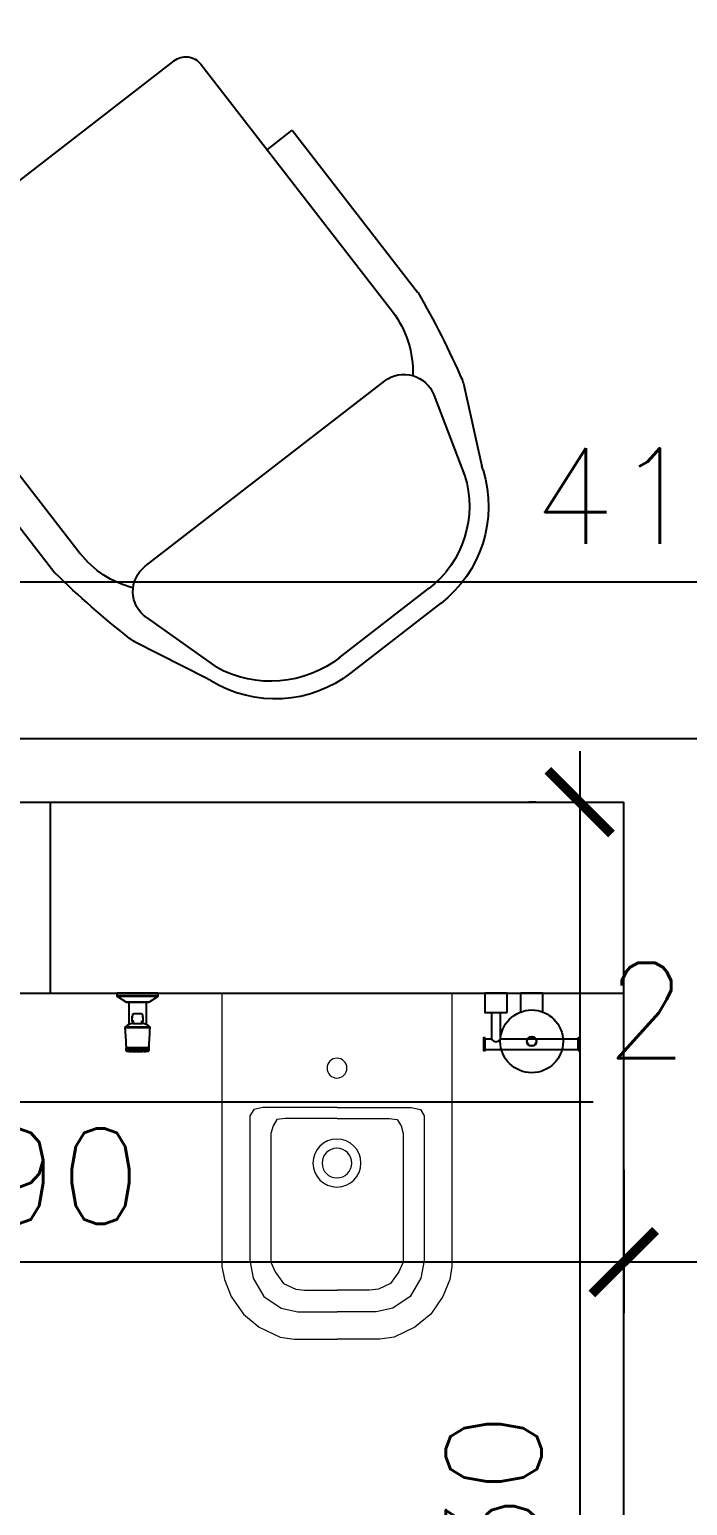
# Model space of a CAD drawing. Header units: centimetres. Extents: x -2093 to 2270, y -504 to 3084.
# Drawn here: x -733.3 to -630, y 2077.6 to 2309.3 of the extents above; entities that cross this region are included whole.
import ezdxf

# ---------------------------------------------------------------- set-up
doc = ezdxf.new("R2010")
doc.units = ezdxf.units.CM
doc.header["$LTSCALE"] = 100
doc.header["$MEASUREMENT"] = 0
doc.linetypes.add('GRID$0$GRID$0$XREF GRID$0$GRIDS$0$CENTER', pattern=[2, 1.25, -0.25, 0.25, -0.25])
for name, color, linetype in [('BATH FIXTURES', 85, 'Continuous'), ('COUNTERS', 85, 'Continuous'), ('DIM IN', 1, 'Continuous'), ('FURNITURE', 111, 'Continuous'), ('GRID$0$XREF GRID', 11, 'GRID$0$GRID$0$XREF GRID$0$GRIDS$0$CENTER'), ('TILE', 252, 'Continuous'), ('WALL-01', 7, 'Continuous')]:
    doc.layers.add(name, color=color, linetype=linetype)
doc.styles.add('22', font='romans.shx')
doc.dimstyles.new('100', dxfattribs={"dimtxt": 15, "dimasz": 10, "dimexe": 8, "dimexo": 12, "dimgap": 6, "dimtad": 1, "dimdec": 0, "dimzin": 0, "dimdsep": 46, "dimtxsty": '22', "dimblk": 'ARCHTICK', "dimcen": 30, "dimdle": 8, "dimclrd": 1, "dimclre": 1, "dimclrt": 2, "dimadec": 0, "dimazin": 0, "dimtfac": 1, "dimtdec": 0, "dimtmove": 2, "dimatfit": 3, "dimldrblk": 'OBLIQUE', "dimfxl": 100, "dimtolj": 1, "dimtzin": 0, "dimarcsym": 0})

# ---------------------------------------------------------------- blocks, each defined once
blk = doc.blocks.new('GRID')
at = {"layer": 'GRID$0$XREF GRID'}
blk.add_line((-1969.8, 2140.98), (-230.24, 2140.98), dxfattribs=at)
blk = doc.blocks.new('Fur_ArmChair_93x72_01')
for p, q in [((-8.87, 0), (9.06, 0.01)), ((-8.87, -3), (9.06, -2.99)), ((-32.72, -24.67), (-27.25, -13.09)), ((-28.95, -26.54), (-25.04, -13.64)), ((28.14, -26.54), (24.23, -13.64)), ((32.72, -24.66), (27.25, -13.08)), ((-24.16, -33), (23.35, -32.99)), ((-36, -73), (-36, -40.86)), ((-31, -90), (-31, -40.86)), ((31, -89.99), (31, -40.85)), ((36, -72.99), (36, -40.85)), ((-31, -73), (-36, -73)), ((31, -72.99), (36, -72.99)), ((28, -92.99), (-28, -93))]:
    blk.add_line(p, q)
for centre, radius, start, end in [((-8.97, -19.28), 19.28, 89.7223, 159.3789), ((8.97, -19.27), 19.28, 20.6212, 90.2777), ((-8.87, -20.59), 17.6, 89.3962, 156.7447), ((8.97, -19.25), 16.26, 20.1763, 90.3363), ((-31.77, -10.96), 5, 334.7019, 342.1666), ((31.77, -10.95), 5, 197.8334, 205.2981), ((-28.2, -26.8), 5, 154.7019, 165.7488), ((28.2, -26.8), 5, 14.2512, 25.2981), ((98.01, -58.86), 135.21, 165.7449, 172.3494), ((-24.16, -28), 5, 163.0927, 269.9745), ((23.35, -27.99), 5, 270, 16.8584), ((-98.01, -58.85), 135.22, 7.6506, 14.2512), ((-16, -40.86), 15, 141.4228, 180), ((15.57, -40.92), 15.43, 0.2537, 40.1308), ((-28, -90), 3, 180, 270), ((28, -89.99), 3, 270, 0)]:
    blk.add_arc(centre, radius, start, end)
blk = doc.blocks.new('BID2')
at = {"layer": 'BATH FIXTURES', "lineweight": 18}
for points in [[(18.07, 0), (0, 0), (0, -42.87), (0.38, -44.94), (1.44, -47.63), (3.36, -50.37), (5.82, -52.44), (9.13, -53.98), (11.34, -54.31), (18.07, -54.31)], [(18.07, 0), (36.1, 0), (36.1, -42.87), (35.76, -44.94), (34.65, -47.63), (32.78, -50.37), (30.28, -52.44), (27.01, -53.98), (24.8, -54.31), (18.07, -54.31)], [(18.07, -17.93), (6.44, -17.93), (5, -18.22), (4.37, -19.23), (4.37, -41.96), (4.9, -44.75), (6.58, -47.63), (9.28, -49.41), (11.92, -49.99), (18.07, -49.99)], [(18.07, -17.93), (29.7, -17.93), (31.15, -18.22), (31.72, -19.23), (31.72, -41.96), (31.24, -44.75), (29.56, -47.63), (26.82, -49.41), (24.22, -49.99), (18.07, -49.99)], [(18.07, -19.66), (9.9, -19.66), (8.6, -19.8), (8.03, -20.81), (7.69, -22.01), (7.69, -42.2), (8.36, -43.74), (9.66, -45.56), (11.58, -46.43), (12.93, -46.62), (18.07, -46.62)], [(18.07, -19.66), (26.24, -19.66), (27.49, -19.8), (28.12, -20.81), (28.45, -22.01), (28.45, -42.2), (27.78, -43.74), (26.48, -45.56), (24.56, -46.43), (23.17, -46.62), (18.07, -46.62)]]:
    blk.add_lwpolyline(points, dxfattribs=at)
for points in [[(16.49, -11.75), (16.49, -10.89), (17.19, -10.19), (18.05, -10.19), (18.91, -10.19), (19.61, -10.89), (19.61, -11.75), (19.61, -12.61), (18.91, -13.31), (18.05, -13.31), (17.19, -13.31), (16.49, -12.61), (16.49, -11.75)], [(14.28, -26.65), (14.28, -24.57), (15.96, -22.88), (18.05, -22.88), (20.13, -22.88), (21.82, -24.57), (21.82, -26.65), (21.82, -28.74), (20.13, -30.42), (18.05, -30.42), (15.96, -30.42), (14.28, -28.74), (14.28, -26.65)], [(15.72, -26.65), (15.72, -25.36), (16.76, -24.32), (18.05, -24.32), (19.34, -24.32), (20.38, -25.36), (20.38, -26.65), (20.38, -27.94), (19.34, -28.98), (18.05, -28.98), (16.76, -28.98), (15.72, -27.94), (15.72, -26.65)]]:
    blk.add_open_spline(points, degree=3, knots=[0, 0, 0, 0, 1, 1, 1, 2, 2, 2, 3, 3, 3, 4, 4, 4, 4], dxfattribs=at)
blk = doc.blocks.new('A$Cadd0125e')
at = {"layer": 'BATH FIXTURES'}
for p, q in [((7.76, 4.63), (4.26, 4.63)), ((7.82, 5.1), (7.82, 1.4)), ((8.65, 0.09), (8.65, 6.41)), ((8.82, 6.5), (8.82, 0)), ((9.16, 1.25), (9.16, 5.25)), ((4.84, 3.94), (4.44, 3.93)), ((4.84, 3.94), (4.44, 3.93)), ((4.44, 2.57), (4.84, 2.56)), ((4.82, 3.93), (4.82, 3.93)), ((5.52, 4.07), (5.32, 4.07)), ((5.32, 2.42), (5.52, 2.43)), ((4.26, 1.86), (7.76, 1.86))]:
    blk.add_line(p, q, dxfattribs=at)
for points in [[(0.59, 5.04), (0.27, 5.04)], [(0.27, 1.46), (0.59, 1.46)]]:
    blk.add_lwpolyline(points, close=True, dxfattribs=at)
blk.add_lwpolyline([(3.89, 5.15, 0.00277), (3.87, 5.16, 0.001337), (3.87, 5.17, -0.020661), (3.87, 1.33, 0.001362), (3.87, 1.34, 0.00279), (3.89, 1.35)], format="xyb", dxfattribs=at)
for points in [[(8.65, 0.09, 0.257001), (8.82, 0), (9.16, 0), (9.16, 6.5), (8.82, 6.5, 0.257001), (8.65, 6.41), (7.82, 5.1, 0.142087), (7.76, 4.88), (7.76, 1.62, 0.142087), (7.82, 1.4)], [(0.03, 4.1, 0.404323), (0, 4.07, -0.404323)], [(0.03, 3.39, 0.404323), (0, 3.36, -0.404323)], [(0.03, 2.67, 0.404323), (0, 2.65, -0.404323)], [(0.04, 4.54, 0.404323), (0.01, 4.51, -0.404323)], [(0.01, 3.84, 0.056358), (0.01, 3.83, -0.056358)], [(0.04, 2.91, 0.404323), (0.01, 2.88, -0.404323)], [(0.05, 4.16, 0.404323), (0.02, 4.13, -0.404323)], [(0.05, 3, 0.404323), (0.02, 2.97, -0.404323)], [(0.04, 2.23, 0.404323), (0.01, 2.21, -0.404323)]]:
    blk.add_lwpolyline(points, format="xyb", close=True, dxfattribs=at)
for centre, radius, start, end in [((3.72, 5.02), 0.207, 45.4618, 99.4976), ((-27.86, 3.25), 31.61, 356.42, 3.5774), ((3.83, 5.11), 0.0651, 46.2112, 54.7843), ((2.67, 3.86), 1.77, 4.0599, 46.7105), ((2.67, 2.64), 1.77, 313.2898, 355.9537), ((19.33, 3.25), 14.91, 177.1752, 182.8246), ((3.72, 1.48), 0.204, 260.0327, 314.9167), ((3.83, 1.39), 0.0656, 306.8555, 313.7758)]:
    blk.add_arc(centre, radius, start, end, dxfattribs=at)
for centre, major_axis, ratio, start_param, end_param in [((0.63, 3.25), (0, 1.76), 0.017452, 0.079526, 3.069997), ((0.63, 3.25), (0, 1.76), 0.017452, 0.079526, 3.069997), ((0.63, 3.25), (0, 1.76), 0.017452, 0, 0.079526), ((0.63, 3.25), (0, 1.76), 0.017452, 0, 0.079526), ((4.71, 3.96), (0.197, -0.012), 0.259959, 4.930881, 5.439711), ((0.63, 3.25), (0, 1.76), 0.017452, 3.069997, 3.292425), ((0.63, 3.25), (0, 1.76), 0.017452, 3.069997, 3.292425), ((0.63, 3.25), (0, 1.76), 0.017452, 3.292425, 3.362535), ((0.63, 3.25), (0, 1.76), 0.017452, 3.292425, 3.362535)]:
    blk.add_ellipse(centre, major_axis=major_axis, ratio=ratio, start_param=start_param, end_param=end_param, dxfattribs=at)
for points, knots in [([(0.27, 1.46), (0.25, 1.46), (0.22, 1.46), (0.18, 1.46), (0.15, 1.48), (0.13, 1.49), (0.12, 1.5), (0.11, 1.51), (0.1, 1.53), (0.09, 1.55), (0.08, 1.57), (0.08, 1.58), (0.08, 1.6), (0.08, 1.63), (0.08, 1.67), (0.07, 1.71), (0.07, 1.76), (0.07, 1.83), (0.07, 1.9), (0.07, 1.99), (0.06, 2.08), (0.06, 2.17), (0.06, 2.27), (0.06, 2.37), (0.06, 2.47), (0.06, 2.59), (0.06, 2.73), (0.06, 2.89), (0.06, 3.05), (0.06, 3.21), (0.06, 3.35), (0.06, 3.47), (0.06, 3.59), (0.06, 3.72), (0.06, 3.84), (0.06, 3.96), (0.06, 4.08), (0.06, 4.2), (0.06, 4.3), (0.06, 4.39), (0.06, 4.48), (0.07, 4.55), (0.07, 4.62), (0.07, 4.68), (0.07, 4.74), (0.07, 4.78), (0.08, 4.83), (0.08, 4.86), (0.08, 4.9), (0.08, 4.92), (0.09, 4.94), (0.09, 4.95), (0.09, 4.96), (0.1, 4.97), (0.11, 4.99), (0.12, 5), (0.13, 5.01), (0.14, 5.02), (0.16, 5.03), (0.19, 5.04), (0.23, 5.04), (0.26, 5.04), (0.27, 5.04), (0.26, 5.04), (0.23, 5.04), (0.19, 5.04), (0.16, 5.03), (0.14, 5.02), (0.13, 5.01), (0.12, 5), (0.11, 4.99), (0.1, 4.97), (0.09, 4.96), (0.09, 4.95), (0.09, 4.94), (0.08, 4.92), (0.08, 4.9), (0.08, 4.86), (0.08, 4.83), (0.07, 4.78), (0.07, 4.74), (0.07, 4.68), (0.07, 4.62), (0.07, 4.55), (0.06, 4.48), (0.06, 4.39), (0.06, 4.3), (0.06, 4.2), (0.06, 4.08), (0.06, 3.96), (0.06, 3.84), (0.06, 3.72), (0.06, 3.59), (0.06, 3.47), (0.06, 3.35), (0.06, 3.21), (0.06, 3.05), (0.06, 2.89), (0.06, 2.73), (0.06, 2.59), (0.06, 2.47), (0.06, 2.37), (0.06, 2.27), (0.06, 2.17), (0.06, 2.08), (0.07, 1.99), (0.07, 1.9), (0.07, 1.83), (0.07, 1.76), (0.07, 1.71), (0.08, 1.67), (0.08, 1.63), (0.08, 1.6), (0.08, 1.58), (0.08, 1.57), (0.09, 1.55), (0.1, 1.53), (0.11, 1.51), (0.12, 1.5), (0.13, 1.49), (0.15, 1.48), (0.18, 1.46), (0.22, 1.46), (0.25, 1.46), (0.27, 1.46)], [0, 0, 0, 0, 0.009924, 0.017881, 0.02396, 0.02839, 0.031389, 0.033592, 0.038002, 0.047186, 0.057208, 0.072286, 0.088852, 0.106788, 0.126095, 0.146781, 0.16886, 0.192349, 0.217137, 0.241707, 0.265629, 0.288899, 0.311512, 0.333465, 0.354752, 0.375371, 0.405038, 0.434021, 0.464183, 0.495586, 0.517215, 0.539395, 0.562133, 0.585428, 0.608917, 0.63157, 0.657568, 0.68228, 0.70571, 0.727859, 0.749308, 0.768613, 0.78946, 0.811862, 0.829695, 0.848419, 0.868047, 0.888308, 0.910368, 0.929016, 0.937976, 0.945877, 0.954411, 0.961283, 0.965115, 0.969625, 0.972243, 0.975197, 0.979194, 0.984585, 0.991509, 1, 1, 1, 1.008491, 1.015415, 1.020806, 1.024803, 1.027757, 1.030375, 1.034885, 1.038717, 1.045589, 1.054123, 1.062024, 1.070984, 1.089632, 1.111692, 1.131953, 1.151581, 1.170305, 1.188138, 1.21054, 1.231387, 1.250692, 1.272141, 1.29429, 1.31772, 1.342432, 1.36843, 1.391083, 1.414572, 1.437867, 1.460605, 1.482785, 1.504414, 1.535817, 1.565979, 1.594962, 1.624629, 1.645248, 1.666535, 1.688488, 1.711101, 1.734371, 1.758293, 1.782863, 1.807651, 1.83114, 1.853219, 1.873905, 1.893212, 1.911148, 1.927714, 1.942792, 1.952814, 1.961998, 1.966408, 1.968611, 1.97161, 1.97604, 1.982119, 1.990076, 2, 2, 2, 2]), ([(0.27, 1.46), (0.27, 1.46), (0.27, 1.46), (0.27, 1.46), (0.26, 1.51), (0.26, 1.69), (0.25, 1.83), (0.25, 2.16), (0.25, 2.36), (0.24, 2.8), (0.24, 3.03), (0.24, 3.5), (0.24, 3.74), (0.25, 4.17), (0.25, 4.37), (0.25, 4.69), (0.26, 4.83), (0.26, 5), (0.27, 5.04), (0.27, 5.04), (0.27, 5.04), (0.26, 5), (0.26, 4.83), (0.25, 4.69), (0.25, 4.37), (0.25, 4.17), (0.24, 3.74), (0.24, 3.5), (0.24, 3.03), (0.24, 2.8), (0.25, 2.36), (0.25, 2.16), (0.25, 1.83), (0.26, 1.69), (0.26, 1.51), (0.27, 1.46), (0.27, 1.46), (0.27, 1.46), (0.27, 1.46)], [0, 0, 0, 0, 0.002872, 0.002872, 0.127872, 0.127872, 0.252872, 0.252872, 0.377872, 0.377872, 0.502872, 0.502872, 0.627872, 0.627872, 0.752872, 0.752872, 0.877872, 0.877872, 1, 1, 1, 1.12242, 1.12242, 1.247719, 1.247719, 1.373018, 1.373018, 1.498316, 1.498316, 1.623615, 1.623615, 1.748914, 1.748914, 1.874213, 1.874213, 1.999512, 1.999512, 2, 2, 2, 2]), ([(0.6, 5.04), (0.6, 5.04), (0.6, 5.04), (0.61, 5.04), (0.62, 5.03), (0.62, 5.03), (0.62, 5.02), (0.63, 5.02), (0.63, 5.01), (0.63, 5.01), (0.63, 5), (0.63, 5.01), (0.63, 5.01), (0.63, 5.02), (0.62, 5.02), (0.62, 5.03), (0.62, 5.03), (0.61, 5.04), (0.6, 5.04), (0.6, 5.04), (0.6, 5.04)], [0, 0, 0, 0, 0.040837, 0.104882, 0.170099, 0.240859, 0.347859, 0.486894, 0.698093, 1, 1, 1, 1.301907, 1.513106, 1.652141, 1.759141, 1.829901, 1.895118, 1.959163, 2, 2, 2, 2]), ([(0.63, 1.52), (0.63, 1.53), (0.63, 1.53), (0.63, 1.56), (0.63, 1.59), (0.62, 1.68), (0.62, 1.73), (0.62, 1.86), (0.61, 1.93), (0.61, 2.09), (0.61, 2.18), (0.61, 2.37), (0.61, 2.47), (0.61, 2.79), (0.6, 3.02), (0.6, 3.25), (0.6, 3.48), (0.61, 3.71), (0.61, 4.13), (0.61, 4.33), (0.61, 4.57), (0.62, 4.64), (0.62, 4.77), (0.62, 4.82), (0.63, 4.91), (0.63, 4.94), (0.63, 4.97), (0.63, 4.97), (0.63, 4.98)], [0, 0, 0, 0, 0.031344, 0.031344, 0.169724, 0.169724, 0.308103, 0.308103, 0.446482, 0.446482, 0.584862, 0.584862, 0.723241, 0.723241, 1, 1, 1, 1.277961, 1.277961, 1.555923, 1.555923, 1.694904, 1.694904, 1.833884, 1.833884, 1.972865, 1.972865, 2, 2, 2, 2]), ([(0.68, 5.05), (0.68, 5.05), (0.67, 5.05), (0.66, 5.04), (0.65, 5.04), (0.65, 5.03), (0.64, 5.02), (0.64, 5.02), (0.64, 5.01), (0.63, 5), (0.63, 5), (0.63, 4.99), (0.63, 4.98), (0.63, 4.98)], [0, 0, 0, 0, 0.018142, 0.075916, 0.128935, 0.180639, 0.234525, 0.295667, 0.372066, 0.476166, 0.632104, 0.912558, 1, 1, 1, 1]), ([(0.03, 3.83), (0.03, 3.83), (0.03, 3.83), (0.02, 3.83), (0.01, 3.83), (0.01, 3.84), (0.01, 3.85), (0, 3.85), (0, 3.85), (0, 3.85), (0, 3.86), (0, 3.85), (0, 3.85), (0, 3.85), (0.01, 3.85), (0.01, 3.84), (0.01, 3.83), (0.02, 3.83), (0.03, 3.83), (0.03, 3.83), (0.03, 3.83)], [0, 0, 0, 0, 0.017198, 0.209791, 0.385258, 0.529689, 0.655532, 0.744471, 0.846042, 1, 1, 1, 1.153958, 1.255529, 1.344468, 1.470311, 1.614742, 1.790209, 1.982802, 2, 2, 2, 2]), ([(0.03, 3.11), (0.03, 3.11), (0.03, 3.11), (0.02, 3.12), (0.01, 3.12), (0, 3.13), (0, 3.13), (0, 3.14), (0, 3.14), (0, 3.14), (0, 3.14), (0, 3.14), (0, 3.14), (0, 3.14), (0, 3.13), (0, 3.13), (0.01, 3.12), (0.02, 3.12), (0.03, 3.11), (0.03, 3.11), (0.03, 3.11)], [0, 0, 0, 0, 0.017198, 0.209791, 0.385258, 0.529689, 0.655532, 0.744471, 0.846042, 1, 1, 1, 1.153958, 1.255529, 1.344468, 1.470311, 1.614742, 1.790209, 1.982802, 2, 2, 2, 2]), ([(0.03, 2.4), (0.03, 2.4), (0.03, 2.4), (0.02, 2.41), (0.01, 2.41), (0.01, 2.42), (0.01, 2.42), (0, 2.43), (0, 2.43), (0, 2.43), (0, 2.43), (0, 2.43), (0, 2.43), (0, 2.43), (0.01, 2.42), (0.01, 2.42), (0.01, 2.41), (0.02, 2.41), (0.03, 2.4), (0.03, 2.4), (0.03, 2.4)], [0, 0, 0, 0, 0.017198, 0.209791, 0.385258, 0.529689, 0.655532, 0.744471, 0.846042, 1, 1, 1, 1.153958, 1.255529, 1.344468, 1.470311, 1.614742, 1.790209, 1.982802, 2, 2, 2, 2]), ([(0.04, 4.27), (0.04, 4.27), (0.04, 4.26), (0.03, 4.27), (0.02, 4.27), (0.02, 4.28), (0.02, 4.28), (0.02, 4.29), (0.01, 4.29), (0.01, 4.29), (0.01, 4.29), (0.01, 4.29), (0.01, 4.29), (0.02, 4.29), (0.02, 4.28), (0.02, 4.28), (0.02, 4.27), (0.03, 4.27), (0.04, 4.26), (0.04, 4.27), (0.04, 4.27)], [0, 0, 0, 0, 0.017198, 0.209791, 0.385258, 0.529689, 0.655532, 0.744471, 0.846042, 1, 1, 1, 1.153958, 1.255529, 1.344468, 1.470311, 1.614742, 1.790209, 1.982802, 2, 2, 2, 2]), ([(0.04, 3.59), (0.04, 3.59), (0.04, 3.59), (0.03, 3.59), (0.02, 3.6), (0.01, 3.6), (0.01, 3.61), (0.01, 3.61), (0.01, 3.62), (0.01, 3.62), (0.01, 3.62), (0.01, 3.62), (0.01, 3.62), (0.01, 3.61), (0.01, 3.61), (0.01, 3.6), (0.02, 3.6), (0.03, 3.59), (0.04, 3.59), (0.04, 3.59), (0.04, 3.59)], [0, 0, 0, 0, 0.017198, 0.209791, 0.385258, 0.529689, 0.655532, 0.744471, 0.846042, 1, 1, 1, 1.153958, 1.255529, 1.344468, 1.470311, 1.614742, 1.790209, 1.982802, 2, 2, 2, 2]), ([(0.01, 2.66), (0.01, 2.66), (0.01, 2.67), (0.01, 2.67), (0.01, 2.67), (0.01, 2.67), (0.01, 2.67), (0.01, 2.66), (0.01, 2.66)], [0, 0, 0, 0, 0.369056, 1, 1, 1, 1.630944, 2, 2, 2, 2]), ([(0.05, 3.5), (0.05, 3.5), (0.04, 3.5), (0.04, 3.51), (0.03, 3.51), (0.02, 3.52), (0.02, 3.52), (0.02, 3.53), (0.02, 3.53), (0.02, 3.53), (0.02, 3.53), (0.02, 3.53), (0.02, 3.53), (0.02, 3.53), (0.02, 3.52), (0.02, 3.52), (0.03, 3.51), (0.04, 3.51), (0.04, 3.5), (0.05, 3.5), (0.05, 3.5)], [0, 0, 0, 0, 0.017198, 0.209791, 0.385258, 0.529689, 0.655532, 0.744471, 0.846042, 1, 1, 1, 1.153958, 1.255529, 1.344468, 1.470311, 1.614742, 1.790209, 1.982802, 2, 2, 2, 2]), ([(0.05, 2.34), (0.05, 2.34), (0.04, 2.34), (0.04, 2.35), (0.03, 2.35), (0.02, 2.36), (0.02, 2.36), (0.02, 2.37), (0.02, 2.37), (0.02, 2.37), (0.02, 2.37), (0.02, 2.37), (0.02, 2.37), (0.02, 2.37), (0.02, 2.36), (0.02, 2.36), (0.03, 2.35), (0.04, 2.35), (0.04, 2.34), (0.05, 2.34), (0.05, 2.34)], [0, 0, 0, 0, 0.017198, 0.209791, 0.385258, 0.529689, 0.655532, 0.744471, 0.846042, 1, 1, 1, 1.153958, 1.255529, 1.344468, 1.470311, 1.614742, 1.790209, 1.982802, 2, 2, 2, 2]), ([(4.84, 2.58), (4.81, 2.59), (4.78, 2.59), (4.75, 2.59), (4.65, 2.59), (4.54, 2.59), (4.44, 2.59)], [0, 0, 0, 0, 1, 1, 1, 2, 2, 2, 2]), ([(4.74, 4.06), (4.72, 4.06), (4.7, 4.06), (4.67, 4.06), (4.66, 4.05), (4.65, 4.05), (4.64, 4.05), (4.62, 4.05), (4.6, 4.04), (4.59, 4.02), (4.57, 4.01), (4.56, 3.99), (4.55, 3.96), (4.54, 3.94), (4.54, 3.93), (4.54, 3.93)], [0, 0, 0, 0, 0.261916, 0.442765, 0.490102, 0.537322, 0.596088, 0.655775, 0.714696, 0.772041, 0.819201, 0.865142, 0.929777, 0.998908, 1, 1, 1, 1]), ([(4.54, 2.57), (4.54, 2.56), (4.55, 2.54), (4.56, 2.51), (4.57, 2.49), (4.58, 2.48), (4.59, 2.47), (4.61, 2.46), (4.62, 2.45), (4.64, 2.44), (4.65, 2.44), (4.66, 2.44), (4.67, 2.44), (4.69, 2.44), (4.71, 2.43), (4.73, 2.43), (4.73, 2.43)], [0, 0, 0, 0, 0.062609, 0.129698, 0.190349, 0.232139, 0.269729, 0.30588, 0.36386, 0.421572, 0.479984, 0.53868, 0.587117, 0.636096, 0.881647, 1, 1, 1, 1]), ([(4.74, 4.06), (4.83, 4.07), (4.92, 4.07), (5.02, 4.07), (5.09, 4.07), (5.17, 4.07), (5.24, 4.07), (5.31, 4.07), (5.38, 4.07), (5.44, 4.07)], [0, 0, 0, 0, 1, 1, 1, 2, 2, 2, 3, 3, 3, 3]), ([(5.44, 2.43), (5.38, 2.43), (5.31, 2.42), (5.24, 2.42), (5.17, 2.42), (5.09, 2.42), (5.02, 2.42), (4.92, 2.42), (4.83, 2.42), (4.74, 2.43)], [0, 0, 0, 0, 1, 1, 1, 2, 2, 2, 3, 3, 3, 3]), ([(5.52, 2.43), (5.53, 2.43), (5.55, 2.43), (5.58, 2.43), (5.61, 2.43), (5.63, 2.43), (5.65, 2.43), (5.67, 2.43), (5.69, 2.44), (5.71, 2.44), (5.72, 2.44), (5.74, 2.44), (5.75, 2.44), (5.77, 2.45), (5.78, 2.45), (5.79, 2.45), (5.79, 2.45), (5.8, 2.46), (5.81, 2.46), (5.82, 2.46), (5.82, 2.47), (5.83, 2.47), (5.84, 2.48), (5.85, 2.49), (5.87, 2.51), (5.88, 2.53), (5.89, 2.56), (5.9, 2.6), (5.91, 2.64), (5.92, 2.69), (5.93, 2.75), (5.93, 2.8), (5.94, 2.84), (5.94, 2.87), (5.94, 2.9), (5.94, 2.95), (5.95, 3.01), (5.95, 3.09), (5.95, 3.18), (5.95, 3.27), (5.95, 3.37), (5.95, 3.46), (5.94, 3.55), (5.94, 3.62), (5.93, 3.67), (5.93, 3.71), (5.92, 3.76), (5.92, 3.8), (5.91, 3.85), (5.9, 3.88), (5.89, 3.91), (5.89, 3.94), (5.88, 3.96), (5.87, 3.98), (5.86, 4), (5.85, 4.01), (5.84, 4.02), (5.83, 4.02), (5.82, 4.03), (5.82, 4.03), (5.81, 4.04), (5.8, 4.04), (5.79, 4.04), (5.78, 4.04), (5.78, 4.05), (5.77, 4.05), (5.76, 4.05), (5.75, 4.05), (5.74, 4.05), (5.72, 4.06), (5.71, 4.06), (5.69, 4.06), (5.67, 4.06), (5.66, 4.06), (5.64, 4.06), (5.62, 4.06), (5.6, 4.07), (5.58, 4.07), (5.56, 4.07), (5.56, 4.07)], [0, 0, 0, 0, 0.034691, 0.066377, 0.095186, 0.121282, 0.144852, 0.166081, 0.185168, 0.198757, 0.215917, 0.236123, 0.253223, 0.267206, 0.276209, 0.285043, 0.295811, 0.304095, 0.310563, 0.315945, 0.319875, 0.324511, 0.330106, 0.335887, 0.343605, 0.354236, 0.366908, 0.378747, 0.392043, 0.407307, 0.422694, 0.435607, 0.441339, 0.447544, 0.455288, 0.462789, 0.477632, 0.492677, 0.508995, 0.526024, 0.543675, 0.561661, 0.578526, 0.595192, 0.605393, 0.613569, 0.622125, 0.635568, 0.648559, 0.659166, 0.668835, 0.678191, 0.688076, 0.698939, 0.708058, 0.711559, 0.715397, 0.719322, 0.723637, 0.72731, 0.732041, 0.737264, 0.743366, 0.750983, 0.761063, 0.770186, 0.779166, 0.790116, 0.803025, 0.820484, 0.841437, 0.854477, 0.86953, 0.886728, 0.906336, 0.927258, 0.950798, 0.9772, 1, 1, 1, 1]), ([(0.04, 1.96), (0.04, 1.96), (0.04, 1.96), (0.03, 1.97), (0.02, 1.97), (0.02, 1.98), (0.02, 1.98), (0.02, 1.99), (0.01, 1.99), (0.01, 1.99), (0.01, 1.99), (0.01, 1.99), (0.01, 1.99), (0.02, 1.99), (0.02, 1.98), (0.02, 1.98), (0.02, 1.97), (0.03, 1.97), (0.04, 1.96), (0.04, 1.96), (0.04, 1.96)], [0, 0, 0, 0, 0.017198, 0.209791, 0.385258, 0.529689, 0.655532, 0.744471, 0.846042, 1, 1, 1, 1.153958, 1.255529, 1.344468, 1.470311, 1.614742, 1.790209, 1.982802, 2, 2, 2, 2]), ([(0.63, 1.5), (0.63, 1.5), (0.63, 1.5), (0.63, 1.49), (0.63, 1.48), (0.62, 1.48), (0.62, 1.47), (0.62, 1.47), (0.62, 1.46), (0.61, 1.46), (0.6, 1.45), (0.59, 1.46), (0.59, 1.46), (0.59, 1.46), (0.6, 1.45), (0.61, 1.46), (0.62, 1.46), (0.62, 1.47), (0.62, 1.47), (0.62, 1.48), (0.63, 1.48), (0.63, 1.49), (0.63, 1.5), (0.63, 1.5), (0.63, 1.5)], [0, 0, 0, 0, 0.003514, 0.353947, 0.551493, 0.672416, 0.756463, 0.821383, 0.877965, 0.933598, 0.994778, 1, 1, 1, 1.005222, 1.066402, 1.122035, 1.178617, 1.243537, 1.327584, 1.448507, 1.646053, 1.996486, 2, 2, 2, 2]), ([(0.63, 1.52), (0.63, 1.52), (0.63, 1.51), (0.63, 1.5), (0.64, 1.49), (0.64, 1.49), (0.64, 1.48), (0.65, 1.47), (0.65, 1.46), (0.66, 1.46), (0.67, 1.45), (0.68, 1.45), (0.68, 1.45)], [0, 0, 0, 0, 0.087435, 0.430457, 0.580647, 0.688337, 0.753671, 0.81216, 0.867684, 0.92348, 0.980477, 1, 1, 1, 1])]:
    blk.add_open_spline(points, degree=3, knots=knots, dxfattribs=at)
for points, weights, knots in [([(0.63, 1.65), (0.61, 1.65), (0.6, 2.45), (0.59, 3.25), (0.6, 4.05), (0.61, 4.85), (0.63, 4.85), (0.6, 4.85), (0.6, 3.25), (0.6, 1.65), (0.63, 1.65)], [1, 0.866025403784, 1, 0.866025403784, 1, 0.866025403784, 1, 0.707106781187, 1, 0.707106781187, 1], [0, 0, 0, 1.047198, 1.047198, 2.094395, 2.094395, 3.141593, 3.141593, 4.712389, 4.712389, 6.283185, 6.283185, 6.283185]), ([(0.63, 5), (0.63, 4.99), (0.63, 4.98), (0.63, 4.99), (0.63, 5), (0.63, 5.01), (0.63, 5.01), (0.63, 5.01), (0.63, 5)], [1, 0.999435686662, 1, 0.999435686662, 1, 0.997653932691, 1, 0.997653932691, 1], [0, 0, 0, 0.0671932, 0.0671932, 0.1343865, 0.1343865, 0.2714116, 0.2714116, 0.4084367, 0.4084367, 0.4084367]), ([(0, 3.86), (0, 3.88), (0, 3.96), (0, 4.05), (0, 4.06), (0, 4.05), (0, 3.96), (0, 3.88), (0, 3.86)], [1, 0.771731449229, 1, 0.771731449229, 1, 0.771731449229, 1, 0.771731449229, 1], [0, 0, 0, 1.378474, 1.378474, 2.756948, 2.756948, 4.135422, 4.135422, 5.513896, 5.513896, 5.513896]), ([(0, 3.15), (0, 3.16), (0, 3.25), (0, 3.34), (0, 3.35), (0, 3.34), (0, 3.25), (0, 3.16), (0, 3.15)], [1, 0.771731449229, 1, 0.771731449229, 1, 0.771731449229, 1, 0.771731449229, 1], [0, 0, 0, 1.378474, 1.378474, 2.756948, 2.756948, 4.135422, 4.135422, 5.513896, 5.513896, 5.513896]), ([(0, 2.44), (0, 2.45), (0, 2.54), (0, 2.63), (0, 2.64), (0, 2.63), (0, 2.54), (0, 2.45), (0, 2.44)], [1, 0.771731449229, 1, 0.771731449229, 1, 0.771731449229, 1, 0.771731449229, 1], [0, 0, 0, 1.378474, 1.378474, 2.756948, 2.756948, 4.135422, 4.135422, 5.513896, 5.513896, 5.513896]), ([(0.01, 4.3), (0.01, 4.31), (0.01, 4.4), (0.01, 4.49), (0.01, 4.5), (0.01, 4.49), (0.01, 4.4), (0.01, 4.31), (0.01, 4.3)], [1, 0.771731449229, 1, 0.771731449229, 1, 0.771731449229, 1, 0.771731449229, 1], [0, 0, 0, 1.378474, 1.378474, 2.756948, 2.756948, 4.135422, 4.135422, 5.513896, 5.513896, 5.513896]), ([(0.01, 3.62), (0.01, 3.64), (0.01, 3.73), (0.01, 3.81), (0.01, 3.83), (0.01, 3.81), (0.01, 3.73), (0.01, 3.64), (0.01, 3.62)], [1, 0.771731449229, 1, 0.771731449229, 1, 0.771731449229, 1, 0.771731449229, 1], [0, 0, 0, 1.378474, 1.378474, 2.756948, 2.756948, 4.135422, 4.135422, 5.513896, 5.513896, 5.513896]), ([(0.01, 2.67), (0.01, 2.69), (0.01, 2.77), (0.01, 2.86), (0.01, 2.88), (0.01, 2.86), (0.01, 2.77), (0.01, 2.69), (0.01, 2.67)], [1, 0.771731449229, 1, 0.771731449229, 1, 0.771731449229, 1, 0.771731449229, 1], [0, 0, 0, 1.378474, 1.378474, 2.756948, 2.756948, 4.135422, 4.135422, 5.513896, 5.513896, 5.513896]), ([(0.02, 3.54), (0.02, 3.55), (0.02, 3.6), (0.02, 3.55), (0.02, 3.54)], [1, 0.880136793313, 1, 0.880136793313, 1], [0, 0, 0, 0.989292, 0.989292, 1.978584, 1.978584, 1.978584]), ([(0.02, 2.9), (0.02, 2.95), (0.02, 2.96), (0.02, 2.95), (0.02, 2.9)], [1, 0.876807866783, 1, 0.876807866783, 1], [0, 0, 0, 1.003227, 1.003227, 2.006454, 2.006454, 2.006454]), ([(0.03, 3.83), (0.03, 3.83), (0.03, 3.96), (0.03, 4.1), (0.03, 4.1), (0.05, 4.1), (0.06, 4.1), (0.05, 4.1), (0.03, 4.1), (0.03, 4.1), (0.03, 3.96), (0.03, 3.83), (0.03, 3.83), (0.05, 3.83), (0.06, 3.83), (0.05, 3.83), (0.03, 3.83)], [1, 0.707214493379, 1, 0.707214493379, 1, 1, 1, 1, 1, 0.707214493379, 1, 0.707214493379, 1, 1, 1, 1, 1], [0, 0, 0, 1.570492, 1.570492, 3.140983, 3.140983, 4.140983, 4.140983, 5.140983, 5.140983, 6.711475, 6.711475, 8.281967, 8.281967, 9.281967, 9.281967, 10.281967, 10.281967, 10.281967]), ([(0.03, 3.39), (0.03, 3.4), (0.03, 3.43), (0.03, 3.47), (0.03, 3.52), (0.03, 3.47), (0.03, 3.43), (0.03, 3.4), (0.03, 3.39)], [1, 0.919204368944, 1, 0.919204368944, 1, 0.919204368944, 1, 0.919204368944, 1], [0, 0, 0, 0.809482, 0.809482, 1.618964, 1.618964, 2.428447, 2.428447, 3.237929, 3.237929, 3.237929]), ([(0.03, 3.11), (0.03, 3.11), (0.03, 3.25), (0.03, 3.39), (0.03, 3.39), (0.04, 3.39), (0.06, 3.39), (0.04, 3.39), (0.03, 3.39), (0.03, 3.39), (0.03, 3.25), (0.03, 3.11), (0.03, 3.11), (0.04, 3.11), (0.06, 3.11), (0.04, 3.11), (0.03, 3.11)], [1, 0.707214493378, 1, 0.707214493378, 1, 1, 1, 1, 1, 0.707214493381, 1, 0.707214493381, 1, 1, 1, 1, 1], [0, 0, 0, 1.570492, 1.570492, 3.140983, 3.140983, 4.140983, 4.140983, 5.140983, 5.140983, 6.711475, 6.711475, 8.281967, 8.281967, 9.281967, 9.281967, 10.281967, 10.281967, 10.281967]), ([(0.03, 2.98), (0.03, 3.03), (0.03, 3.07), (0.03, 3.1), (0.03, 3.11), (0.03, 3.1), (0.03, 3.07), (0.03, 3.03), (0.03, 2.98)], [1, 0.918085200288, 1, 0.918085200288, 1, 0.918085200288, 1, 0.918085200288, 1], [0, 0, 0, 0.815148, 0.815148, 1.630295, 1.630295, 2.445443, 2.445443, 3.260591, 3.260591, 3.260591]), ([(0.03, 2.4), (0.03, 2.4), (0.03, 2.54), (0.03, 2.67), (0.03, 2.67), (0.05, 2.67), (0.06, 2.67), (0.05, 2.67), (0.03, 2.67), (0.03, 2.67), (0.03, 2.54), (0.03, 2.4), (0.03, 2.4), (0.05, 2.4), (0.06, 2.4), (0.05, 2.4), (0.03, 2.4)], [1, 0.707214493381, 1, 0.707214493381, 1, 1, 1, 1, 1, 0.707214493379, 1, 0.707214493379, 1, 1, 1, 1, 1], [0, 0, 0, 1.570492, 1.570492, 3.140983, 3.140983, 4.140983, 4.140983, 5.140983, 5.140983, 6.711475, 6.711475, 8.281967, 8.281967, 9.281967, 9.281967, 10.281967, 10.281967, 10.281967]), ([(0.04, 4.27), (0.04, 4.27), (0.04, 4.4), (0.04, 4.54), (0.04, 4.54), (0.06, 4.54), (0.07, 4.54), (0.06, 4.54), (0.04, 4.54), (0.04, 4.54), (0.04, 4.4), (0.04, 4.27), (0.04, 4.27), (0.05, 4.27), (0.06, 4.26), (0.05, 4.27), (0.04, 4.27)], [1, 0.707214493379, 1, 0.707214493379, 1, 1, 1, 1, 1, 0.707214493381, 1, 0.707214493381, 1, 1, 1, 1, 1], [0, 0, 0, 1.570492, 1.570492, 3.140983, 3.140983, 4.140983, 4.140983, 5.140983, 5.140983, 6.711475, 6.711475, 8.281967, 8.281967, 9.281967, 9.281967, 10.281967, 10.281967, 10.281967]), ([(0.04, 4.1), (0.05, 4.16), (0.05, 4.16), (0.05, 4.16), (0.06, 4.16), (0.05, 4.16), (0.05, 4.16), (0.05, 4.16), (0.04, 4.1)], [1, 0.884663674898, 1, 1, 1, 1, 1, 0.884663674898, 1], [0, 0, 0, 0.970048, 0.970048, 1.970048, 1.970048, 2.970048, 2.970048, 3.940097, 3.940097, 3.940097]), ([(0.04, 3.83), (0.04, 3.76), (0.04, 3.68), (0.04, 3.59), (0.04, 3.59), (0.05, 3.59), (0.06, 3.59), (0.05, 3.59), (0.04, 3.59), (0.04, 3.59), (0.04, 3.68), (0.04, 3.76), (0.04, 3.83)], [1, 0.824380766099, 1, 0.824380766099, 1, 1, 1, 1, 1, 0.824519982907, 1, 0.824519982907, 1], [0, 0, 0, 1.203378, 1.203378, 2.406756, 2.406756, 3.406756, 3.406756, 4.406756, 4.406756, 5.609642, 5.609642, 6.812528, 6.812528, 6.812528]), ([(0.04, 2.67), (0.04, 2.74), (0.04, 2.82), (0.04, 2.91), (0.04, 2.91), (0.05, 2.91), (0.06, 2.91), (0.05, 2.91), (0.04, 2.91), (0.04, 2.91), (0.04, 2.82), (0.04, 2.74), (0.04, 2.67)], [1, 0.825991228198, 1, 0.825991228198, 1, 1, 1, 1, 1, 0.825991228198, 1, 0.825991228198, 1], [0, 0, 0, 1.197676, 1.197676, 2.395352, 2.395352, 3.395352, 3.395352, 4.395352, 4.395352, 5.593027, 5.593027, 6.790703, 6.790703, 6.790703]), ([(0.05, 2.34), (0.05, 2.34), (0.04, 2.4), (0.05, 2.34), (0.05, 2.34), (0.05, 2.34), (0.06, 2.34), (0.05, 2.34), (0.05, 2.34)], [1, 0.884663674904, 1, 0.884663674899, 1, 1, 1, 1, 1], [0, 0, 0, 0.970048, 0.970048, 1.940097, 1.940097, 2.940097, 2.940097, 3.940097, 3.940097, 3.940097]), ([(0.05, 3.5), (0.05, 3.5), (0.05, 3.59), (0.05, 3.5), (0.05, 3.5), (0.05, 3.5), (0.06, 3.5), (0.05, 3.5), (0.05, 3.5)], [1, 0.826224660362, 1, 0.826224660368, 1, 1, 1, 1, 1], [0, 0, 0, 1.196847, 1.196847, 2.393695, 2.393695, 3.393695, 3.393695, 4.393695, 4.393695, 4.393695]), ([(0.05, 2.91), (0.05, 3), (0.05, 3), (0.05, 3), (0.06, 3), (0.05, 3), (0.05, 3), (0.05, 3), (0.05, 2.91)], [1, 0.826224660367, 1, 1, 1, 1, 1, 0.826224660367, 1], [0, 0, 0, 1.196847, 1.196847, 2.196847, 2.196847, 3.196847, 3.196847, 4.393695, 4.393695, 4.393695]), ([(4.44, 3.91), (4.6, 3.91), (4.75, 3.91), (4.8, 3.91), (4.84, 3.92)], [1, 1, 1, 0.967192798555, 1], [0, 0, 0, 1, 1, 1.513717, 1.513717, 1.513717]), ([(0.01, 2), (0.01, 2.01), (0.01, 2.1), (0.01, 2.19), (0.01, 2.2), (0.01, 2.19), (0.01, 2.1), (0.01, 2.01), (0.01, 2)], [1, 0.771731449229, 1, 0.771731449229, 1, 0.771731449229, 1, 0.771731449229, 1], [0, 0, 0, 1.378474, 1.378474, 2.756948, 2.756948, 4.135422, 4.135422, 5.513896, 5.513896, 5.513896]), ([(0.04, 1.96), (0.04, 1.96), (0.04, 2.1), (0.04, 2.23), (0.04, 2.23), (0.05, 2.23), (0.06, 2.24), (0.05, 2.23), (0.04, 2.23), (0.04, 2.23), (0.04, 2.1), (0.04, 1.96), (0.04, 1.96), (0.06, 1.96), (0.07, 1.96), (0.06, 1.96), (0.04, 1.96)], [1, 0.707214493379, 1, 0.707214493379, 1, 1, 1, 1, 1, 0.707214493379, 1, 0.707214493379, 1, 1, 1, 1, 1], [0, 0, 0, 1.570492, 1.570492, 3.140983, 3.140983, 4.140983, 4.140983, 5.140983, 5.140983, 6.711475, 6.711475, 8.281967, 8.281967, 9.281967, 9.281967, 10.281967, 10.281967, 10.281967])]:
    blk.add_rational_spline(points, weights, degree=2, knots=knots, dxfattribs=at)
for points in [[(3.69, 5.22), (2.69, 5.16), (1.69, 5.11), (0.68, 5.05)], [(4.59, 2.57), (4.59, 2.57), (4.59, 2.57), (4.59, 2.57)], [(4.84, 2.58), (4.81, 2.59), (4.78, 2.59), (4.75, 2.59)], [(4.84, 3.94), (4.84, 3.94), (4.84, 3.94), (4.84, 3.94)], [(5.52, 2.43), (5.52, 2.43), (5.52, 2.43), (5.52, 2.43)], [(5.53, 4.07), (5.53, 4.07), (5.54, 4.07), (5.55, 4.07)], [(0.68, 1.45), (1.69, 1.39), (2.69, 1.34), (3.69, 1.28)]]:
    blk.add_open_spline(points, degree=3, dxfattribs=at)
blk = doc.blocks.new('A$C9e603a0f')
at = {"layer": 'BATH FIXTURES'}
for p, q in [((5.8, 2.95), (5.8, 0)), ((9.3, 0), (9.3, 2.95)), ((5.8, 0), (9.3, 0))]:
    blk.add_line(p, q, dxfattribs=at)
for points in [[(0.25, 9), (0, 9), (0, 7), (0.25, 7)], [(14.85, 7), (15.1, 7), (15.1, 9), (14.85, 9)], [(11.4, 3), (11.4, 0), (14.9, 0), (14.9, 3)]]:
    blk.add_lwpolyline(points, close=True, dxfattribs=at)
for points in [[(14.85, 8.8), (0.25, 8.8), (0.25, 7.2), (12.45, 7.2), (12.45, 3)], [(13.85, 3), (13.85, 7.2), (14.85, 7.2)]]:
    blk.add_lwpolyline(points, dxfattribs=at)
for radius in [4.93, 0.75, 0.7]:
    blk.add_circle((7.55, 7.55), radius, dxfattribs=at)
blk.add_open_spline([(13.85, 7.2), (13.85, 7.2), (13.85, 7.2), (13.85, 7.2), (13.83, 7.22), (13.75, 7.28), (13.7, 7.33), (13.57, 7.43), (13.5, 7.48), (13.34, 7.57), (13.25, 7.61), (13.05, 7.61), (12.96, 7.57), (12.79, 7.48), (12.72, 7.43), (12.6, 7.33), (12.55, 7.28), (12.47, 7.22), (12.45, 7.2), (12.45, 7.2)], degree=3, knots=[0, 0, 0, 0, 0.000914, 0.000914, 0.1258, 0.1258, 0.250685, 0.250685, 0.375571, 0.375571, 0.500457, 0.500457, 0.625343, 0.625343, 0.750228, 0.750228, 0.875114, 0.875114, 1, 1, 1, 1], dxfattribs=at)
blk = doc.blocks.new('A$Ce9c97c7e')
at = {"layer": 'BATH FIXTURES', "color": 5}
blk.add_blockref('A$Cadd0125e', (-9.16, 28.07), dxfattribs=at)
at = {"layer": 'BATH FIXTURES'}
for name, p, rotation in [('BID2', (0, 18.07), 270), ('A$C9e603a0f', (0, -38.1), 90)]:
    blk.add_blockref(name, p, dxfattribs=dict(at, rotation=rotation))
blk = doc.blocks.new('_ARCHTICK')
at = {"color": 0, "linetype": 'ByBlock', "const_width": 0.15}
blk.add_lwpolyline([(-0.5, -0.5), (0.5, 0.5)], dxfattribs=at)
blk = doc.blocks.new('*D257')
at = {"layer": 'Defpoints', "color": 0, "transparency": 16777216}
for p in [(-830, 2142.26), (-640, 2142.26), (-830, 2115.79)]:
    blk.add_point(p, dxfattribs=at)
at = {"layer": 'DIM IN', "color": 1, "lineweight": -2, "transparency": 16777216}
for p, q in [((-830, 2130.26), (-830, 2107.79)), ((-640, 2130.26), (-640, 2107.79)), ((-632, 2115.79), (-838, 2115.79))]:
    blk.add_line(p, q, dxfattribs=at)
at = {"layer": 'DIM IN', "color": 1, "lineweight": -2, "transparency": 16777216, "xscale": 10, "yscale": 10, "zscale": 10, "rotation": 180}
blk.add_blockref('_ARCHTICK', (-830, 2115.79), dxfattribs=at)
at = {"layer": 'DIM IN', "color": 1, "lineweight": -2, "transparency": 16777216, "xscale": 10, "yscale": 10, "zscale": 10}
blk.add_blockref('_ARCHTICK', (-640, 2115.79), dxfattribs=at)
at = {"layer": 'DIM IN', "color": 2, "transparency": 16777216, "insert": (-735, 2129.29), "char_height": 15, "attachment_point": 5, "style": '22'}
blk.add_mtext('\\A1;190', dxfattribs=at)
blk = doc.blocks.new('_OBLIQUE')
at = {"color": 0, "linetype": 'ByBlock'}
blk.add_line((-0.5, -0.5), (0.5, 0.5), dxfattribs=at)
blk = doc.blocks.new('*D258')
at = {"layer": 'Defpoints', "color": 0, "transparency": 16777216}
for p in [(-641.78, 2188), (-646.92, 1958), (-641.78, 1958)]:
    blk.add_point(p, dxfattribs=at)
at = {"layer": 'DIM IN', "color": 1, "lineweight": -2, "transparency": 16777216}
for p, q in [((-646.92, 2196), (-646.92, 1950)), ((-653.78, 2188), (-654.92, 2188)), ((-653.78, 1958), (-654.92, 1958))]:
    blk.add_line(p, q, dxfattribs=at)
at = {"layer": 'DIM IN', "color": 1, "lineweight": -2, "transparency": 16777216, "xscale": 10, "yscale": 10, "zscale": 10}
for p, rotation in [((-646.92, 2188), 90), ((-646.92, 1958), 270)]:
    blk.add_blockref('_ARCHTICK', p, dxfattribs=dict(at, rotation=rotation))
at = {"layer": 'DIM IN', "color": 2, "transparency": 16777216, "insert": (-660.42, 2073), "char_height": 15, "attachment_point": 5, "rotation": 90, "style": '22'}
blk.add_mtext('\\A1;230', dxfattribs=at)
blk = doc.blocks.new('*D259')
at = {"layer": 'Defpoints', "color": 0, "transparency": 16777216}
for p in [(-840, 2222.56), (-840, 2172.41), (-430, 2172.41)]:
    blk.add_point(p, dxfattribs=at)
at = {"layer": 'DIM IN', "color": 1, "lineweight": -2, "transparency": 16777216}
for p, q in [((-840, 2184.41), (-840, 2230.56)), ((-430, 2184.41), (-430, 2230.56)), ((-422, 2222.56), (-848, 2222.56))]:
    blk.add_line(p, q, dxfattribs=at)
at = {"layer": 'DIM IN', "color": 1, "lineweight": -2, "transparency": 16777216, "xscale": 10, "yscale": 10, "zscale": 10, "rotation": 180}
blk.add_blockref('_ARCHTICK', (-840, 2222.56), dxfattribs=at)
at = {"layer": 'DIM IN', "color": 1, "lineweight": -2, "transparency": 16777216, "xscale": 10, "yscale": 10, "zscale": 10}
blk.add_blockref('_ARCHTICK', (-430, 2222.56), dxfattribs=at)
at = {"layer": 'DIM IN', "color": 2, "transparency": 16777216, "insert": (-635, 2236.06), "char_height": 15, "attachment_point": 5, "style": '22'}
blk.add_mtext('\\A1;410', dxfattribs=at)
blk = doc.blocks.new('*D333')
at = {"layer": 'Defpoints', "color": 0, "transparency": 16777216}
for p in [(-640, 2115.79), (-640, 2115.79), (-620, 2115.79)]:
    blk.add_point(p, dxfattribs=at)
at = {"layer": 'DIM IN', "color": 1, "lineweight": -2, "transparency": 16777216}
for p, q in [((-640, 2127.79), (-640, 2123.79)), ((-620, 2127.79), (-620, 2123.79)), ((-612, 2115.79), (-648, 2115.79))]:
    blk.add_line(p, q, dxfattribs=at)
at = {"layer": 'DIM IN', "color": 1, "lineweight": -2, "transparency": 16777216, "xscale": 10, "yscale": 10, "zscale": 10, "rotation": 180}
blk.add_blockref('_ARCHTICK', (-640, 2115.79), dxfattribs=at)
at = {"layer": 'DIM IN', "color": 1, "lineweight": -2, "transparency": 16777216, "xscale": 10, "yscale": 10, "zscale": 10}
blk.add_blockref('_ARCHTICK', (-620, 2115.79), dxfattribs=at)
at = {"layer": 'DIM IN', "color": 2, "transparency": 16777216, "insert": (-630, 2155.29), "char_height": 15, "attachment_point": 5, "style": '22'}
blk.add_mtext('\\A1;20', dxfattribs=at)

msp = doc.modelspace()

# ---------------------------------------------------------------- linework, layer by layer
at = {"layer": 'COUNTERS'}
for p, q in [((-730, 2158), (-730, 2188)), ((-760, 2158), (-640, 2158))]:
    msp.add_line(p, q, dxfattribs=at)
at = {"layer": 'WALL-01'}
for p, q in [((-840, 2198), (-430, 2198)), ((-830, 2188), (-640, 2188)), ((-640, 1958), (-640, 2188))]:
    msp.add_line(p, q, dxfattribs=at)

# ---------------------------------------------------------------- block references
at = {"layer": 'FURNITURE', "xscale": -0.9999999999999958, "rotation": 217.7577013101007}
msp.add_blockref('Fur_ArmChair_93x72_01', (-675.8, 2213.74), dxfattribs=at)
at = {"layer": 'TILE', "rotation": 90}
msp.add_blockref('A$Ce9c97c7e', (-685, 2158), dxfattribs=at)
at = {"layer": 'WALL-01'}
msp.add_blockref('GRID', (0, 0), dxfattribs=at)

# ---------------------------------------------------------------- dimensions: what is measured, and where the dimension line sits
at = {"layer": 'DIM IN'}
for base, p1, p2, picture, middle in [((-840, 2222.56), (-430, 2172.41), (-840, 2172.41), '*D259', (-635, 2236.06)), ((-640, 2115.79), (-620, 2115.79), (-640, 2115.79), '*D333', (-630, 2155.29)), ((-830, 2115.79), (-640, 2142.26), (-830, 2142.26), '*D257', (-735, 2129.29))]:
    dim = msp.add_linear_dim(base=base, p1=p1, p2=p2, dimstyle='100', override={"dimfxl": 0.075}, dxfattribs=at)
    dim.commit()
    dim.dimension.update_dxf_attribs({"geometry": picture, "text_midpoint": middle})
dim = msp.add_linear_dim(base=(-646.92, 1958), p1=(-641.78, 2188), p2=(-641.78, 1958), angle=90, dimstyle='100', override={"dimfxl": 0.075}, dxfattribs=at)
dim.commit()
dim.dimension.update_dxf_attribs({"geometry": '*D258', "text_midpoint": (-660.42, 2073)})

doc.saveas('drawing.dxf')
